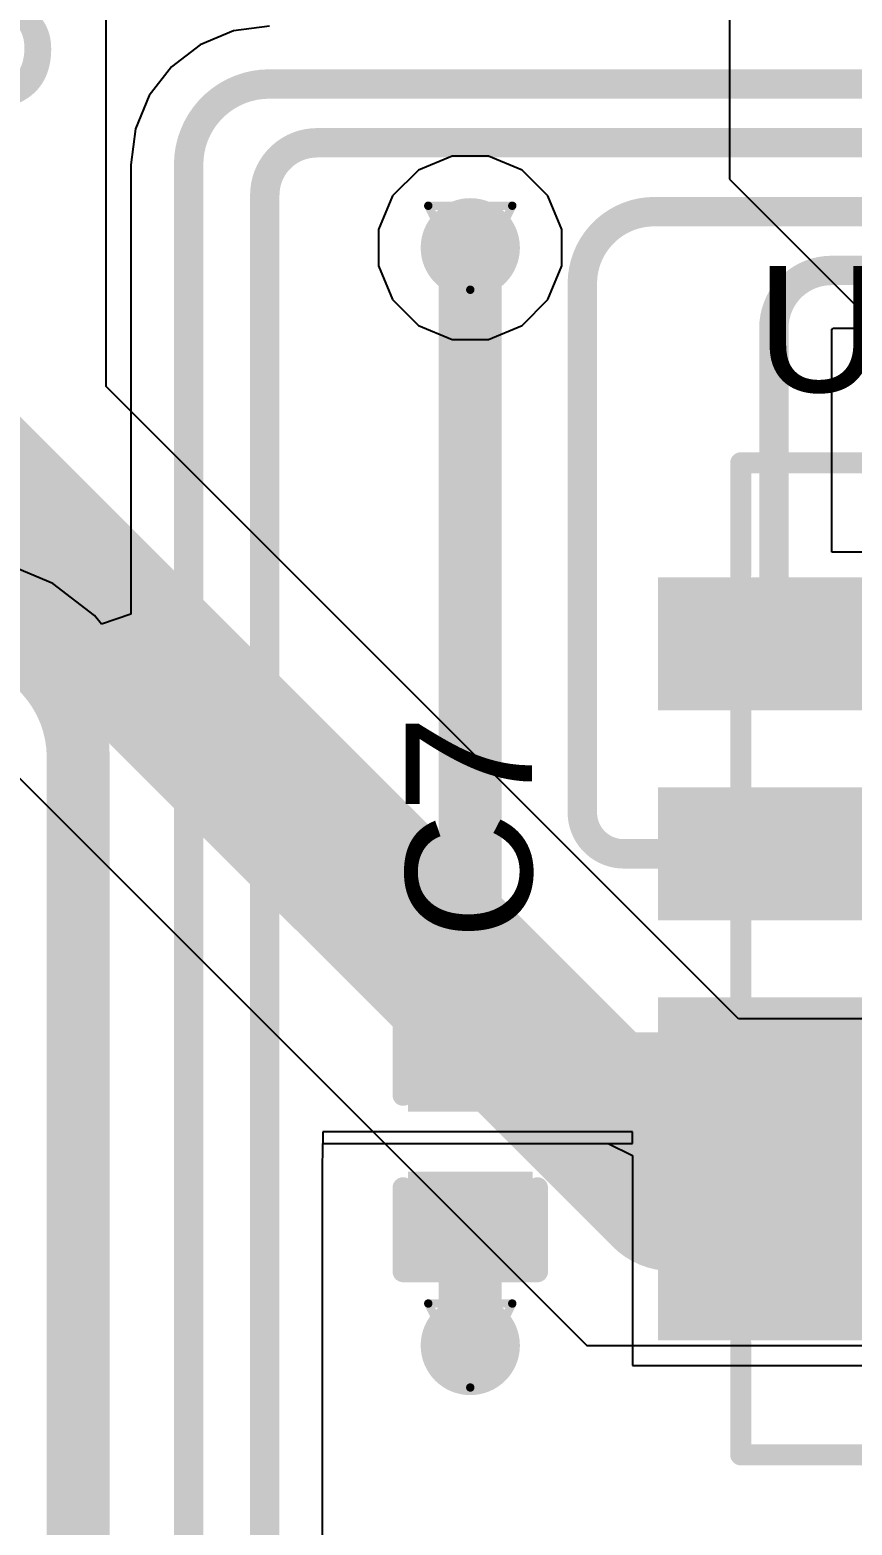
# Model space of a CAD drawing. Header units: inches. Extents: x 0 to 5359, y 0 to 5098.
# Drawn here: x 33.62 to 38.59, y 42.48 to 51.52 of the extents above; entities that cross this region are included whole.
import ezdxf

# ---------------------------------------------------------------- set-up
doc = ezdxf.new("R2010")
doc.units = ezdxf.units.IN
for name, color, linetype in [('Bottom Layer', 5, 'Continuous'), ('Drill Drawing', 1, 'Continuous'), ('Layer 1', 16, 'Continuous'), ('Layer 2', 76, 'Continuous'), ('Top Layer', 1, 'Continuous'), ('Top Overlay', 2, 'Continuous'), ('Top Paste', 8, 'Continuous'), ('Top Solder', 216, 'Continuous'), ('Via Holes', 16, 'Continuous')]:
    doc.layers.add(name, color=color, linetype=linetype)
doc.styles.add('Arial', font='', dxfattribs={"height": 0.2})
doc.styles.get('Arial').set_extended_font_data('Arial')

# ---------------------------------------------------------------- blocks, each defined once
blk = doc.blocks.new('WSON_8_EP_6_8__63')
at = {"layer": 'Top Layer'}
for points in [[(-3.2, 2.205), (-3.2, 1.605), (-4.4, 1.605), (-4.4, 2.205)], [(4.4, 2.205), (4.4, 1.605), (3.2, 1.605), (3.2, 2.205)], [(-1.6996, 2.1497), (1.7004, 2.1497), (1.7004, -2.1502), (-1.6996, -2.1502)], [(-3.1997, 0.935), (-3.1997, 0.335), (-4.3997, 0.335), (-4.3997, 0.935)], [(4.4, 0.935), (4.4, 0.335), (3.2, 0.335), (3.2, 0.935)], [(-3.1997, -0.335), (-3.1997, -0.935), (-4.3997, -0.935), (-4.3997, -0.335)], [(4.4, -0.335), (4.4, -0.935), (3.2, -0.935), (3.2, -0.335)], [(-3.2, -1.605), (-3.2, -2.205), (-4.4, -2.205), (-4.4, -1.605)], [(4.4, -1.605), (4.4, -2.205), (3.2, -2.205), (3.2, -1.605)]]:
    blk.add_hatch(color=1, dxfattribs=at).paths.add_polyline_path(points)
at = {"layer": 'Top Paste'}
for points in [[(-3.2, 2.205), (-3.2, 1.605), (-4.4, 1.605), (-4.4, 2.205)], [(4.4, 2.205), (4.4, 1.605), (3.2, 1.605), (3.2, 2.205)], [(-1.6996, 2.1497), (1.7004, 2.1497), (1.7004, -2.1502), (-1.6996, -2.1502)], [(-3.1997, 0.935), (-3.1997, 0.335), (-4.3997, 0.335), (-4.3997, 0.935)], [(4.4, 0.935), (4.4, 0.335), (3.2, 0.335), (3.2, 0.935)], [(-3.1997, -0.335), (-3.1997, -0.935), (-4.3997, -0.935), (-4.3997, -0.335)], [(4.4, -0.335), (4.4, -0.935), (3.2, -0.935), (3.2, -0.335)], [(-3.2, -1.605), (-3.2, -2.205), (-4.4, -2.205), (-4.4, -1.605)], [(4.4, -1.605), (4.4, -2.205), (3.2, -2.205), (3.2, -1.605)]]:
    blk.add_hatch(color=8, dxfattribs=at).paths.add_polyline_path(points)
at = {"layer": 'Top Solder'}
for points in [[(-3.0984, 2.3066), (-3.0984, 1.5034), (-4.5016, 1.5034), (-4.5016, 2.3066)], [(4.5016, 2.3066), (4.5016, 1.5034), (3.0984, 1.5034), (3.0984, 2.3066)], [(-1.8012, 2.2513), (1.802, 2.2513), (1.802, -2.2518), (-1.8012, -2.2518)], [(-3.0981, 1.0366), (-3.0981, 0.2334), (-4.5013, 0.2334), (-4.5013, 1.0366)], [(4.5016, 1.0366), (4.5016, 0.2334), (3.0984, 0.2334), (3.0984, 1.0366)], [(-3.0981, -0.2334), (-3.0981, -1.0366), (-4.5013, -1.0366), (-4.5013, -0.2334)], [(4.5016, -0.2334), (4.5016, -1.0366), (3.0984, -1.0366), (3.0984, -0.2334)], [(-3.0984, -1.5034), (-3.0984, -2.3066), (-4.5016, -2.3066), (-4.5016, -1.5034)], [(4.5016, -1.5034), (4.5016, -2.3066), (3.0984, -2.3066), (3.0984, -1.5034)]]:
    blk.add_hatch(color=216, dxfattribs=at).paths.add_polyline_path(points)
at = {"layer": 'Top Overlay'}
for points in [[(-3.9996, 2.9999, 0.127, 0.127, 0), (-3.9996, 2.324, 0.127, 0.127, 0)], [(4.0004, 2.9999, 0.127, 0.127, 0), (-3.9996, 2.9999, 0.127, 0.127, 0)], [(4.0004, 2.9999, 0.127, 0.127, 0), (4.0004, 2.3242, 0.127, 0.127, 0)], [(-4.7244, 2.0828, 0.127, 0.127, 0), (-4.7244, 1.8288, 0.127, 0.127, 0)], [(-4.5974, 1.9558, 0.127, 0.127, 0), (-4.7244, 2.0828, 0.127, 0.127, 0)], [(-4.5974, 1.9558, 0.127, 0.127, 0), (-4.7244, 1.8288, 0.127, 0.127, 0)], [(-3.9996, 1.5158, 0.127, 0.127, 0), (-3.9996, 1.044, 0.127, 0.127, 0)], [(4.0004, 1.044, 0.127, 0.127, 0), (4.0004, 1.516, 0.127, 0.127, 0)], [(-3.9996, 0.2359, 0.127, 0.127, 0), (-3.9996, -0.2361, 0.127, 0.127, 0)], [(4.0004, 0.2359, 0.127, 0.127, 0), (4.0004, -0.2361, 0.127, 0.127, 0)], [(-3.9996, -1.0443, 0.127, 0.127, 0), (-3.9996, -1.516, 0.127, 0.127, 0)], [(4.0004, -1.0443, 0.127, 0.127, 0), (4.0004, -1.516, 0.127, 0.127, 0)], [(-3.9996, -2.3242, 0.127, 0.127, 0), (-3.9996, -3.0001, 0.127, 0.127, 0)], [(4.0004, -2.3242, 0.127, 0.127, 0), (4.0004, -3.0001, 0.127, 0.127, 0)], [(-3.8626, -3.0001, 0.127, 0.127, 0), (-3.9996, -3.0001, 0.127, 0.127, 0)], [(4.0004, -3.0001, 0.127, 0.127, 0), (-3.8626, -3.0001, 0.127, 0.127, 0)]]:
    blk.add_lwpolyline(points, format="xyseb", dxfattribs=at)
for points in [[(-4.0313, 2.9999, 0.0635, 0.0635, 1), (-3.9678, 2.9999, 0.0635, 0.0635, 1)], [(-4.0313, 2.9999, 0.0635, 0.0635, 1), (-3.9678, 2.9999, 0.0635, 0.0635, 1)], [(3.9686, 2.9999, 0.0635, 0.0635, 1), (4.0321, 2.9999, 0.0635, 0.0635, 1)], [(3.9686, 2.9999, 0.0635, 0.0635, 1), (4.0321, 2.9999, 0.0635, 0.0635, 1)], [(-4.0313, 2.324, 0.0635, 0.0635, 1), (-3.9678, 2.324, 0.0635, 0.0635, 1)], [(3.9686, 2.3242, 0.0635, 0.0635, 1), (4.0321, 2.3242, 0.0635, 0.0635, 1)], [(-4.7561, 2.0828, 0.0635, 0.0635, 1), (-4.6927, 2.0828, 0.0635, 0.0635, 1)], [(-4.7561, 2.0828, 0.0635, 0.0635, 1), (-4.6927, 2.0828, 0.0635, 0.0635, 1)], [(-4.6291, 1.9558, 0.0635, 0.0635, 1), (-4.5656, 1.9558, 0.0635, 0.0635, 1)], [(-4.6291, 1.9558, 0.0635, 0.0635, 1), (-4.5656, 1.9558, 0.0635, 0.0635, 1)], [(-4.7561, 1.8288, 0.0635, 0.0635, 1), (-4.6927, 1.8288, 0.0635, 0.0635, 1)], [(-4.7561, 1.8288, 0.0635, 0.0635, 1), (-4.6927, 1.8288, 0.0635, 0.0635, 1)], [(-4.0313, 1.5158, 0.0635, 0.0635, 1), (-3.9678, 1.5158, 0.0635, 0.0635, 1)], [(3.9686, 1.516, 0.0635, 0.0635, 1), (4.0321, 1.516, 0.0635, 0.0635, 1)], [(-4.0313, 1.044, 0.0635, 0.0635, 1), (-3.9678, 1.044, 0.0635, 0.0635, 1)], [(3.9686, 1.044, 0.0635, 0.0635, 1), (4.0321, 1.044, 0.0635, 0.0635, 1)], [(-4.0313, 0.2359, 0.0635, 0.0635, 1), (-3.9678, 0.2359, 0.0635, 0.0635, 1)], [(3.9686, 0.2359, 0.0635, 0.0635, 1), (4.0321, 0.2359, 0.0635, 0.0635, 1)], [(-4.0313, -0.2361, 0.0635, 0.0635, 1), (-3.9678, -0.2361, 0.0635, 0.0635, 1)], [(3.9686, -0.2361, 0.0635, 0.0635, 1), (4.0321, -0.2361, 0.0635, 0.0635, 1)], [(-4.0313, -1.0443, 0.0635, 0.0635, 1), (-3.9678, -1.0443, 0.0635, 0.0635, 1)], [(3.9686, -1.0443, 0.0635, 0.0635, 1), (4.0321, -1.0443, 0.0635, 0.0635, 1)], [(-4.0313, -1.516, 0.0635, 0.0635, 1), (-3.9678, -1.516, 0.0635, 0.0635, 1)], [(3.9686, -1.516, 0.0635, 0.0635, 1), (4.0321, -1.516, 0.0635, 0.0635, 1)], [(-4.0313, -2.3242, 0.0635, 0.0635, 1), (-3.9678, -2.3242, 0.0635, 0.0635, 1)], [(3.9686, -2.3242, 0.0635, 0.0635, 1), (4.0321, -2.3242, 0.0635, 0.0635, 1)], [(-4.0313, -3.0001, 0.0635, 0.0635, 1), (-3.9678, -3.0001, 0.0635, 0.0635, 1)], [(-4.0313, -3.0001, 0.0635, 0.0635, 1), (-3.9678, -3.0001, 0.0635, 0.0635, 1)], [(-3.8944, -3.0001, 0.0635, 0.0635, 1), (-3.8309, -3.0001, 0.0635, 0.0635, 1)], [(-3.8944, -3.0001, 0.0635, 0.0635, 1), (-3.8309, -3.0001, 0.0635, 0.0635, 1)], [(3.9686, -3.0001, 0.0635, 0.0635, 1), (4.0321, -3.0001, 0.0635, 0.0635, 1)], [(3.9686, -3.0001, 0.0635, 0.0635, 1), (4.0321, -3.0001, 0.0635, 0.0635, 1)]]:
    blk.add_lwpolyline(points, format="xyseb", close=True, dxfattribs=at)
blk = doc.blocks.new('C___0402_379')
at = {"layer": 'Top Layer'}
for points in [[(-0.6985, -0.3175), (-0.6985, 0.3175), (-0.2413, 0.3175), (-0.2413, -0.3175)], [(0.2413, -0.3175), (0.2413, 0.3175), (0.6985, 0.3175), (0.6985, -0.3175)]]:
    blk.add_hatch(color=1, dxfattribs=at).paths.add_polyline_path(points)
at = {"layer": 'Top Paste'}
for points in [[(-0.6985, -0.3175), (-0.6985, 0.3175), (-0.2413, 0.3175), (-0.2413, -0.3175)], [(0.2413, -0.3175), (0.2413, 0.3175), (0.6985, 0.3175), (0.6985, -0.3175)]]:
    blk.add_hatch(color=8, dxfattribs=at).paths.add_polyline_path(points)
at = {"layer": 'Top Solder'}
for points in [[(-0.7585, -0.3775), (-0.7585, 0.3775), (-0.1813, 0.3775), (-0.1813, -0.3775)], [(0.1813, -0.3775), (0.1813, 0.3775), (0.7585, 0.3775), (0.7585, -0.3775)]]:
    blk.add_hatch(color=216, dxfattribs=at).paths.add_polyline_path(points)
at = {"layer": 'Top Overlay'}
for points in [[(-0.7874, 0.4064, 0.127, 0.127, 0), (-0.7874, -0.4064, 0.127, 0.127, 0)], [(-0.7874, 0.4064, 0.127, 0.127, 0), (-0.2794, 0.4064, 0.127, 0.127, 0)], [(0.2794, 0.4064, 0.127, 0.127, 0), (0.7874, 0.4064, 0.127, 0.127, 0)], [(0.7874, 0.4064, 0.127, 0.127, 0), (0.7874, -0.4064, 0.127, 0.127, 0)], [(-0.7874, -0.4064, 0.127, 0.127, 0), (-0.2794, -0.4064, 0.127, 0.127, 0)], [(0.2794, -0.4064, 0.127, 0.127, 0), (0.7874, -0.4064, 0.127, 0.127, 0)]]:
    blk.add_lwpolyline(points, format="xyseb", dxfattribs=at)
for points in [[(-0.8191, 0.4064, 0.0635, 0.0635, 1), (-0.7556, 0.4064, 0.0635, 0.0635, 1)], [(-0.8191, 0.4064, 0.0635, 0.0635, 1), (-0.7556, 0.4064, 0.0635, 0.0635, 1)], [(-0.3111, 0.4064, 0.0635, 0.0635, 1), (-0.2477, 0.4064, 0.0635, 0.0635, 1)], [(0.2477, 0.4064, 0.0635, 0.0635, 1), (0.3111, 0.4064, 0.0635, 0.0635, 1)], [(0.7556, 0.4064, 0.0635, 0.0635, 1), (0.8191, 0.4064, 0.0635, 0.0635, 1)], [(0.7556, 0.4064, 0.0635, 0.0635, 1), (0.8191, 0.4064, 0.0635, 0.0635, 1)], [(-0.8191, -0.4064, 0.0635, 0.0635, 1), (-0.7556, -0.4064, 0.0635, 0.0635, 1)], [(-0.8191, -0.4064, 0.0635, 0.0635, 1), (-0.7556, -0.4064, 0.0635, 0.0635, 1)], [(-0.3111, -0.4064, 0.0635, 0.0635, 1), (-0.2477, -0.4064, 0.0635, 0.0635, 1)], [(0.2477, -0.4064, 0.0635, 0.0635, 1), (0.3111, -0.4064, 0.0635, 0.0635, 1)], [(0.7556, -0.4064, 0.0635, 0.0635, 1), (0.8191, -0.4064, 0.0635, 0.0635, 1)], [(0.7556, -0.4064, 0.0635, 0.0635, 1), (0.8191, -0.4064, 0.0635, 0.0635, 1)]]:
    blk.add_lwpolyline(points, format="xyseb", close=True, dxfattribs=at)

msp = doc.modelspace()

# ---------------------------------------------------------------- hatches: boundary and pattern name
at = {"layer": 'Bottom Layer'}
h = msp.add_hatch(color=5, dxfattribs=at)
edge = h.paths.add_edge_path()
edge.add_arc((36.2793, 50.2006), 0.3, 0, 360)
h = msp.add_hatch(color=5, dxfattribs=at)
edge = h.paths.add_edge_path()
edge.add_arc((36.2793, 43.5615), 0.3, 0, 360)
at = {"layer": 'Layer 1'}
h = msp.add_hatch(color=16, dxfattribs=at)
edge = h.paths.add_edge_path()
edge.add_arc((36.2793, 50.2006), 0.3, 0, 360)
h = msp.add_hatch(color=16, dxfattribs=at)
edge = h.paths.add_edge_path()
edge.add_arc((36.2793, 43.5615), 0.3, 0, 360)
at = {"layer": 'Layer 2'}
h = msp.add_hatch(color=76, dxfattribs=at)
edge = h.paths.add_edge_path()
edge.add_arc((36.2793, 50.2006), 0.3, 0, 360)
h = msp.add_hatch(color=76, dxfattribs=at)
edge = h.paths.add_edge_path()
edge.add_arc((36.2793, 43.5615), 0.3, 0, 360)
at = {"layer": 'Top Layer'}
h = msp.add_hatch(color=1, dxfattribs=at)
edge = h.paths.add_edge_path()
edge.add_arc((36.2793, 50.2006), 0.3, 0, 360)
h = msp.add_hatch(color=1, dxfattribs=at)
edge = h.paths.add_edge_path()
edge.add_arc((36.2793, 43.5615), 0.3, 0, 360)
at = {"layer": 'Top Overlay'}
h = msp.add_hatch(color=2, dxfattribs=at)
edge = h.paths.add_edge_path()
edge.add_arc((37.6736, 47.9964), 0.0286, 90, 180)
edge.add_line((37.645, 47.9964), (37.645, 47.6136))
edge.add_arc((37.6736, 47.6136), 0.0286, 180, 270)
edge.add_line((37.6736, 47.585), (38.5564, 47.585))
edge.add_arc((38.5564, 47.6136), 0.0286, 270, 360)
edge.add_line((38.585, 47.6136), (38.585, 47.9964))
edge.add_arc((38.5564, 47.9964), 0.0286, 0, 90)
edge.add_line((38.5564, 48.025), (37.6736, 48.025))
at = {"layer": 'Via Holes'}
h = msp.add_hatch(color=7, dxfattribs=at)
edge = h.paths.add_edge_path()
edge.add_arc((36.2793, 50.2006), 0.15, 0, 360)
h = msp.add_hatch(color=7, dxfattribs=at)
edge = h.paths.add_edge_path()
edge.add_arc((36.2793, 43.5615), 0.15, 0, 360)

# ---------------------------------------------------------------- linework, layer by layer
at = {"layer": 'Bottom Layer'}
for p, q in [((36.1691, 50.7546), (35.9655, 50.6703)), ((36.3895, 50.7546), (36.1691, 50.7546)), ((36.5931, 50.6703), (36.3895, 50.7546)), ((35.9655, 50.6703), (35.8096, 50.5145)), ((36.7489, 50.5145), (36.5931, 50.6703)), ((35.8096, 50.5145), (35.7253, 50.3108)), ((36.8333, 50.3108), (36.7489, 50.5145)), ((35.7253, 50.3108), (35.7253, 50.0904)), ((36.8333, 50.0904), (36.8333, 50.3108)), ((35.7253, 50.0904), (35.8096, 49.8868)), ((36.7489, 49.8868), (36.8333, 50.0904)), ((35.8096, 49.8868), (35.9655, 49.731)), ((36.5931, 49.731), (36.7489, 49.8868)), ((35.9655, 49.731), (36.1691, 49.6466)), ((36.1691, 49.6466), (36.3895, 49.6466)), ((36.3895, 49.6466), (36.5931, 49.731))]:
    msp.add_line(p, q, dxfattribs=at)
at = {"layer": 'Drill Drawing'}
for points in [[(36.0253, 50.4546, 0.0508, 0.0508, 0), (36.5333, 50.4546, 0.0508, 0.0508, 0)], [(36.0253, 50.4546, 0.0508, 0.0508, 0), (36.2793, 49.9466, 0.0508, 0.0508, 0)], [(36.2793, 49.9466, 0.0508, 0.0508, 0), (36.5333, 50.4546, 0.0508, 0.0508, 0)], [(36.0253, 43.8155, 0.0508, 0.0508, 0), (36.5333, 43.8155, 0.0508, 0.0508, 0)], [(36.0253, 43.8155, 0.0508, 0.0508, 0), (36.2793, 43.3075, 0.0508, 0.0508, 0)], [(36.2793, 43.3075, 0.0508, 0.0508, 0), (36.5333, 43.8155, 0.0508, 0.0508, 0)]]:
    msp.add_lwpolyline(points, format="xyseb", dxfattribs=at)
for points in [[(36.0126, 50.4546, 0.0254, 0.0254, 1), (36.038, 50.4546, 0.0254, 0.0254, 1)], [(36.0126, 50.4546, 0.0254, 0.0254, 1), (36.038, 50.4546, 0.0254, 0.0254, 1)], [(36.5206, 50.4546, 0.0254, 0.0254, 1), (36.546, 50.4546, 0.0254, 0.0254, 1)], [(36.5206, 50.4546, 0.0254, 0.0254, 1), (36.546, 50.4546, 0.0254, 0.0254, 1)], [(36.2666, 49.9466, 0.0254, 0.0254, 1), (36.292, 49.9466, 0.0254, 0.0254, 1)], [(36.2666, 49.9466, 0.0254, 0.0254, 1), (36.292, 49.9466, 0.0254, 0.0254, 1)], [(36.0126, 43.8155, 0.0254, 0.0254, 1), (36.038, 43.8155, 0.0254, 0.0254, 1)], [(36.0126, 43.8155, 0.0254, 0.0254, 1), (36.038, 43.8155, 0.0254, 0.0254, 1)], [(36.5206, 43.8155, 0.0254, 0.0254, 1), (36.546, 43.8155, 0.0254, 0.0254, 1)], [(36.5206, 43.8155, 0.0254, 0.0254, 1), (36.546, 43.8155, 0.0254, 0.0254, 1)], [(36.2666, 43.3075, 0.0254, 0.0254, 1), (36.292, 43.3075, 0.0254, 0.0254, 1)], [(36.2666, 43.3075, 0.0254, 0.0254, 1), (36.292, 43.3075, 0.0254, 0.0254, 1)]]:
    msp.add_lwpolyline(points, format="xyseb", close=True, dxfattribs=at)
at = {"layer": 'Layer 1'}
for p, q in [((36.1691, 50.7546), (35.9655, 50.6703)), ((36.3895, 50.7546), (36.1691, 50.7546)), ((36.5931, 50.6703), (36.3895, 50.7546)), ((35.9655, 50.6703), (35.8096, 50.5145)), ((36.7489, 50.5145), (36.5931, 50.6703)), ((35.8096, 50.5145), (35.7253, 50.3108)), ((36.8333, 50.3108), (36.7489, 50.5145)), ((35.7253, 50.3108), (35.7253, 50.0904)), ((36.8333, 50.0904), (36.8333, 50.3108)), ((35.7253, 50.0904), (35.8096, 49.8868)), ((36.7489, 49.8868), (36.8333, 50.0904)), ((35.8096, 49.8868), (35.9655, 49.731)), ((36.5931, 49.731), (36.7489, 49.8868)), ((35.9655, 49.731), (36.1691, 49.6466)), ((36.1691, 49.6466), (36.3895, 49.6466)), ((36.3895, 49.6466), (36.5931, 49.731))]:
    msp.add_line(p, q, dxfattribs=at)
at = {"layer": 'Layer 2'}
for p, q in [((37.846, 80.8482), (37.846, 50.6144)), ((34.0782, 49.3608), (34.0782, 77.7585)), ((37.846, 50.6144), (40.1496, 48.3108)), ((37.902, 45.537), (34.0782, 49.3608)), ((31.7754, 48.771), (36.9849, 43.5615)), ((47.3102, 45.537), (37.902, 45.537)), ((36.9849, 43.5615), (58.5177, 43.5615))]:
    msp.add_line(p, q, dxfattribs=at)
for points in [[(33.0066, 49.0118, 1.016, 1.016, 0), (37.4988, 44.5196, 1.016, 1.016, 0)], [(37.4988, 44.5196, 1.016, 1.016, 0), (58.1671, 44.5196, 1.016, 1.016, 0)]]:
    msp.add_lwpolyline(points, format="xyseb", dxfattribs=at)
msp.add_lwpolyline([(37.2448, 44.5196, 0.508, 0.508, 1), (37.7528, 44.5196, 0.508, 0.508, 1)], format="xyseb", close=True, dxfattribs=at)
msp.add_lwpolyline([(37.2448, 44.5196, 0.508, 0.508, 1), (37.7528, 44.5196, 0.508, 0.508, 1)], format="xyseb", close=True, dxfattribs=at)
at = {"layer": 'Top Layer'}
for p, q in [((34.8474, 51.5125), (34.6453, 51.4287)), ((35.0643, 51.541), (34.8474, 51.5125)), ((34.6453, 51.4287), (34.4717, 51.2956)), ((34.4717, 51.2956), (34.3386, 51.122)), ((34.3386, 51.122), (34.2548, 50.9199)), ((34.2548, 50.9199), (34.2263, 50.703)), ((34.2263, 50.703), (34.2267, 50.703)), ((34.2267, 50.703), (34.2267, 47.9838)), ((38.4646, 49.7078), (38.4688, 49.7095)), ((38.4646, 48.359), (38.4646, 49.7078)), ((38.4688, 49.7095), (38.4706, 49.7138)), ((38.4706, 49.7138), (47.4643, 49.7138)), ((33.7555, 48.1709), (33.462, 48.2924)), ((38.969, 48.359), (38.4646, 48.359)), ((34.0075, 47.9775), (33.7555, 48.1709)), ((34.0489, 47.9235), (34.0075, 47.9775)), ((34.2267, 47.9838), (34.0489, 47.9235)), ((35.3883, 44.8531), (35.3883, 44.7824)), ((37.261, 44.8531), (35.3883, 44.8531)), ((37.261, 44.7824), (37.261, 44.8531)), ((35.3864, 44.6054), (35.3883, 44.7824)), ((35.3883, 44.7824), (37.261, 44.7824)), ((35.3883, 44.7824), (35.8563, 44.7824)), ((35.8563, 44.7824), (37.1127, 44.7824)), ((37.1127, 44.7824), (37.261, 44.7111)), ((37.261, 44.7111), (37.261, 44.549)), ((35.3864, 34.409), (35.3864, 44.6054)), ((37.261, 44.549), (37.261, 44.549)), ((37.261, 44.549), (37.261, 43.441)), ((37.261, 43.441), (38.969, 43.441))]:
    msp.add_line(p, q, dxfattribs=at)
for points in [[(34.5763, 50.703, 0.1778, 0.1778, -0.414214), (35.0643, 51.191, 0.1778, 0.1778, 0)], [(35.0643, 51.191, 0.1778, 0.1778, 0), (45.8946, 51.191, 0.1778, 0.1778, 0)], [(35.0368, 50.5198, 0.1778, 0.1778, -0.414214), (35.3524, 50.8354, 0.1778, 0.1778, 0)], [(35.3524, 50.8354, 0.1778, 0.1778, 0), (46.1044, 50.8354, 0.1778, 0.1778, 0)], [(34.5763, 35.6912, 0.1778, 0.1778, 0), (34.5763, 50.703, 0.1778, 0.1778, 0)], [(35.0368, 34.409, 0.1778, 0.1778, 0), (35.0368, 50.5198, 0.1778, 0.1778, 0)], [(36.9567, 49.9834, 0.1778, 0.1778, -0.414214), (37.3922, 50.419, 0.1778, 0.1778, 0)], [(37.3922, 50.419, 0.1778, 0.1778, 0), (47.951, 50.419, 0.1778, 0.1778, 0)], [(36.2793, 45.2651, 0.381, 0.381, 0), (36.2793, 50.2006, 0.381, 0.381, 0)], [(38.115, 49.7151, 0.1778, 0.1778, -0.414214), (38.4632, 50.0634, 0.1778, 0.1778, 0)], [(38.4632, 50.0634, 0.1778, 0.1778, 0), (48.7266, 50.0634, 0.1778, 0.1778, 0)], [(36.9567, 46.7855, 0.1778, 0.1778, 0), (36.9567, 49.9834, 0.1778, 0.1778, 0)], [(38.115, 47.805, 0.1778, 0.1778, 0), (38.115, 49.7151, 0.1778, 0.1778, 0)], [(33.147, 47.879, 0.381, 0.381, -0.414214), (33.909, 47.117, 0.381, 0.381, 0)], [(33.909, 39.4056, 0.381, 0.381, 0), (33.909, 47.117, 0.381, 0.381, 0)], [(37.2071, 46.535, 0.1778, 0.1778, -0.414214), (36.9567, 46.7855, 0.1778, 0.1778, 0)], [(37.2071, 46.535, 0.1778, 0.1778, 0), (38.115, 46.535, 0.1778, 0.1778, 0)], [(36.4998, 45.3032, 0.381, 0.381, 0), (36.5379, 45.2651, 0.381, 0.381, 0)], [(38.115, 43.995, 0.508, 0.508, 0), (38.115, 45.2651, 0.508, 0.508, 0)], [(36.5379, 45.2651, 0.381, 0.381, 0), (38.115, 45.2651, 0.381, 0.381, 0)], [(36.2793, 43.5615, 0.381, 0.381, 0), (36.2793, 44.3253, 0.381, 0.381, 0)]]:
    msp.add_lwpolyline(points, format="xyseb", dxfattribs=at)
for points in [[(35.0199, 51.191, 0.0889, 0.0889, 1), (35.1088, 51.191, 0.0889, 0.0889, 1)], [(35.0199, 51.191, 0.0889, 0.0889, 1), (35.1088, 51.191, 0.0889, 0.0889, 1)], [(35.3079, 50.8354, 0.0889, 0.0889, 1), (35.3968, 50.8354, 0.0889, 0.0889, 1)], [(35.3079, 50.8354, 0.0889, 0.0889, 1), (35.3968, 50.8354, 0.0889, 0.0889, 1)], [(34.5319, 50.703, 0.0889, 0.0889, 1), (34.6208, 50.703, 0.0889, 0.0889, 1)], [(34.5319, 50.703, 0.0889, 0.0889, 1), (34.6208, 50.703, 0.0889, 0.0889, 1)], [(34.9923, 50.5198, 0.0889, 0.0889, 1), (35.0812, 50.5198, 0.0889, 0.0889, 1)], [(34.9923, 50.5198, 0.0889, 0.0889, 1), (35.0812, 50.5198, 0.0889, 0.0889, 1)], [(37.3478, 50.419, 0.0889, 0.0889, 1), (37.4367, 50.419, 0.0889, 0.0889, 1)], [(37.3478, 50.419, 0.0889, 0.0889, 1), (37.4367, 50.419, 0.0889, 0.0889, 1)], [(36.184, 50.2006, 0.1905, 0.1905, 1), (36.3745, 50.2006, 0.1905, 0.1905, 1)], [(38.4188, 50.0634, 0.0889, 0.0889, 1), (38.5077, 50.0634, 0.0889, 0.0889, 1)], [(38.4188, 50.0634, 0.0889, 0.0889, 1), (38.5077, 50.0634, 0.0889, 0.0889, 1)], [(36.9122, 49.9834, 0.0889, 0.0889, 1), (37.0011, 49.9834, 0.0889, 0.0889, 1)], [(36.9122, 49.9834, 0.0889, 0.0889, 1), (37.0011, 49.9834, 0.0889, 0.0889, 1)], [(38.0705, 49.7151, 0.0889, 0.0889, 1), (38.1594, 49.7151, 0.0889, 0.0889, 1)], [(38.0705, 49.7151, 0.0889, 0.0889, 1), (38.1594, 49.7151, 0.0889, 0.0889, 1)], [(38.0705, 47.805, 0.0889, 0.0889, 1), (38.1594, 47.805, 0.0889, 0.0889, 1)], [(33.8137, 47.117, 0.1905, 0.1905, 1), (34.0042, 47.117, 0.1905, 0.1905, 1)], [(33.8137, 47.117, 0.1905, 0.1905, 1), (34.0042, 47.117, 0.1905, 0.1905, 1)], [(36.9122, 46.7855, 0.0889, 0.0889, 1), (37.0011, 46.7855, 0.0889, 0.0889, 1)], [(36.9122, 46.7855, 0.0889, 0.0889, 1), (37.0011, 46.7855, 0.0889, 0.0889, 1)], [(37.1627, 46.535, 0.0889, 0.0889, 1), (37.2516, 46.535, 0.0889, 0.0889, 1)], [(37.1627, 46.535, 0.0889, 0.0889, 1), (37.2516, 46.535, 0.0889, 0.0889, 1)], [(38.0705, 46.535, 0.0889, 0.0889, 1), (38.1594, 46.535, 0.0889, 0.0889, 1)], [(36.4045, 45.3032, 0.1905, 0.1905, 1), (36.5951, 45.3032, 0.1905, 0.1905, 1)], [(37.988, 45.2651, 0.254, 0.254, 1), (38.242, 45.2651, 0.254, 0.254, 1)], [(36.184, 45.2651, 0.1905, 0.1905, 1), (36.3745, 45.2651, 0.1905, 0.1905, 1)], [(36.4427, 45.2651, 0.1905, 0.1905, 1), (36.6332, 45.2651, 0.1905, 0.1905, 1)], [(36.4427, 45.2651, 0.1905, 0.1905, 1), (36.6332, 45.2651, 0.1905, 0.1905, 1)], [(38.0197, 45.2651, 0.1905, 0.1905, 1), (38.2102, 45.2651, 0.1905, 0.1905, 1)], [(36.184, 44.3253, 0.1905, 0.1905, 1), (36.3745, 44.3253, 0.1905, 0.1905, 1)], [(37.988, 43.995, 0.254, 0.254, 1), (38.242, 43.995, 0.254, 0.254, 1)], [(36.184, 43.5615, 0.1905, 0.1905, 1), (36.3745, 43.5615, 0.1905, 0.1905, 1)]]:
    msp.add_lwpolyline(points, format="xyseb", close=True, dxfattribs=at)

# ---------------------------------------------------------------- block references
for name, p, rotation in [('WSON_8_EP_6_8__63', (41.9149, 45.9), 180), ('C___0402_379', (36.2793, 44.7952), 90)]:
    msp.add_blockref(name, p, dxfattribs=dict(rotation=rotation))

# ---------------------------------------------------------------- texts
at = {"layer": 'Top Overlay', "style": 'Arial'}
for s, height, p in [('OFP_MSM_V1.6.3', 1.27, (18.936, 51.0543)), ('U2', 0.762, (38.0077, 49.3284))]:
    msp.add_text(s, height=height, dxfattribs=at).set_placement(p)
msp.add_text('C7', height=0.762, rotation=90, dxfattribs=at).set_placement((36.6515, 46.0143))

doc.saveas('drawing.dxf')
